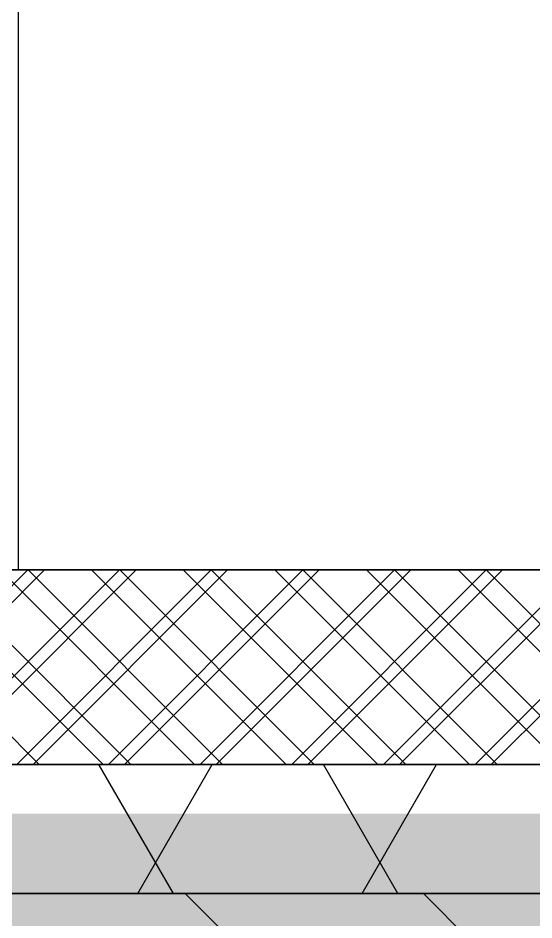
# Model space of a CAD drawing. Header units: millimetres. Extents: x -242231 to 419123, y -2399 to 525285.
# Drawn here: x -216410 to -216012, y 26197 to 26893 of the extents above; entities that cross this region are included whole.
import ezdxf

# ---------------------------------------------------------------- set-up
doc = ezdxf.new("R2010")
doc.units = ezdxf.units.MM
doc.set_wipeout_variables(frame=1)
doc.linetypes.add('Wipeout_Contour', pattern=[1000, 0, -1000])

msp = doc.modelspace()

# ---------------------------------------------------------------- linework, layer by layer
at = {"linetype": 'Continuous'}
for p, q in [((-216410.043, 28663.452), (-216410.043, 26467.467)), ((-216410.027, 28663.452), (-216410.027, 26467.467)), ((-215850.766, 26467.467), (-216038.266, 26467.467)), ((-218111.428, 26317.467), (-212732.089, 26317.467))]:
    msp.add_line(p, q, dxfattribs=at)

# ---------------------------------------------------------------- next in the draw order: wipeouts: each hides what was drawn before it
at = {"color": 254, "linetype": 'Wipeout_Contour', "lineweight": 0, "ltscale": 28644.121689}
msp.add_wipeout([(-216410.043, 28663.452), (-216410.043, 26467.467), (-216410.027, 26467.467), (-216410.027, 28663.452)], dxfattribs=at)

# ---------------------------------------------------------------- next in the draw order: hatches: boundary and pattern name
at = {"linetype": 'Continuous', "lineweight": 0}
h = msp.add_hatch(dxfattribs=at)
h.set_pattern_fill('GRID_5X5_DIAGONAL', color=1, style=0, pattern_type=2)
h.set_pattern_definition([(45, (-223402.723, 26467.467), (-35.35534, 35.35534), []), (135, (-223402.723, 26467.467), (35.35534, 35.35534), [])])
h.paths.add_polyline_path([(-218111.428, 26317.467), (-212732.089, 26317.467), (-212732.089, 26467.467), (-218111.428, 26467.467)], flags=0)

# ---------------------------------------------------------------- next in the draw order: linework, layer by layer
at = {"linetype": 'Continuous'}
for p, q in [((-218111.428, 26467.467), (-212732.089, 26467.467)), ((-212732.166, 26467.467), (-218111.428, 26467.467))]:
    msp.add_line(p, q, dxfattribs=at)

# ---------------------------------------------------------------- next in the draw order: wipeouts: each hides what was drawn before it
at = {"color": 254, "linetype": 'Wipeout_Contour', "lineweight": 0, "ltscale": 47530.797585}
msp.add_wipeout([(-218170.911, 25384.267), (-212841.547, 25384.267), (-212841.547, 26317.467), (-218111.428, 26317.467), (-218168.692, 26317.467), (-218168.692, 26214.311), (-218170.911, 26214.311)], dxfattribs=at)

# ---------------------------------------------------------------- next in the draw order: hatches: boundary and pattern name
at = {"linetype": 'Continuous', "lineweight": 0}
msp.add_hatch(color=255, dxfattribs=at).paths.add_polyline_path([(-213175.599, 26091.83), (-213175.599, 26279.405), (-220178.065, 26279.405), (-220178.065, 26091.83)], flags=0)

# ---------------------------------------------------------------- next in the draw order: linework, layer by layer
at = {"color": 1, "linetype": 'Continuous', "lineweight": 0}
for p, q in [((-216539.896, 26317.282), (-216389.711, 26467.467)), ((-216344.47, 26317.282), (-216494.654, 26467.467)), ((-216469.185, 26317.282), (-216319.001, 26467.467)), ((-216273.759, 26317.282), (-216423.943, 26467.467)), ((-216398.474, 26317.282), (-216248.29, 26467.467)), ((-216203.048, 26317.282), (-216353.233, 26467.467)), ((-216327.764, 26317.282), (-216177.579, 26467.467)), ((-216132.338, 26317.282), (-216282.522, 26467.467)), ((-216257.053, 26317.282), (-216106.869, 26467.467)), ((-216061.627, 26317.282), (-216211.811, 26467.467)), ((-216186.342, 26317.282), (-216036.158, 26467.467)), ((-215990.916, 26317.282), (-216141.101, 26467.467)), ((-216115.632, 26317.282), (-215965.447, 26467.467)), ((-215920.205, 26317.282), (-216070.39, 26467.467)), ((-216044.921, 26317.282), (-215894.736, 26467.467))]:
    msp.add_line(p, q, dxfattribs=at)
at = {"linetype": 'Continuous'}
for p, q in [((-217910.997, 26317.282), (-212927.672, 26317.282)), ((-212925.832, 26317.467), (-217910.377, 26317.467)), ((-215197.14, 26217.919), (-217910.997, 26217.919)), ((-217910.377, 26217.919), (-212925.832, 26217.919))]:
    msp.add_line(p, q, dxfattribs=at)
at = {"color": 251, "linetype": 'Continuous', "lineweight": 25}
for p, q in [((-216290.129, 26217.919), (-216347.603, 26317.467)), ((-216317.695, 26217.919), (-216260.221, 26317.467)), ((-216116.924, 26217.919), (-216174.398, 26317.467)), ((-216144.49, 26217.919), (-216087.016, 26317.467))]:
    msp.add_line(p, q, dxfattribs=at)
at = {"color": 251, "linetype": 'Continuous', "lineweight": 15}
for p, q in [((-216108.702, 26045.551), (-216281.07, 26217.919)), ((-216016.778, 26137.475), (-216097.222, 26217.919))]:
    msp.add_line(p, q, dxfattribs=at)

doc.saveas('drawing.dxf')
